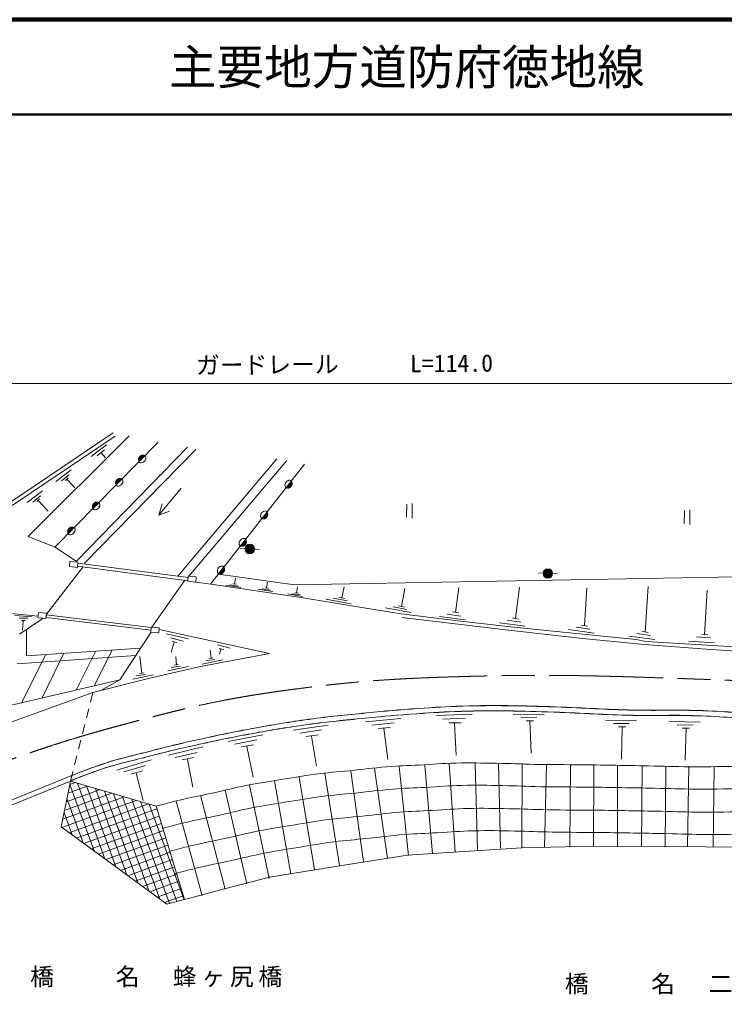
# Model space of a CAD drawing. Units: millimetres, scale not verified. Extents: x 40000 to 680000, y 20000 to 380000.
# Drawn here: x 201012 to 275134, y 277440 to 380000 of the extents above; entities that cross this region are included whole.
import ezdxf
from ezdxf.enums import TextEntityAlignment as Align

# ---------------------------------------------------------------- set-up
doc = ezdxf.new("R2010")
doc.units = ezdxf.units.MM
doc.header["$LTSCALE"] = 1000
doc.linetypes.add('CHAIN', pattern=[18.5, 12, -1.5, 3.5, -1.5])
for name, color, linetype, lineweight in [('M-BGD', 7, 'Continuous', 13), ('M-BMK', 2, 'CHAIN', 13), ('M-STR-HTXT', 7, 'Continuous', 13), ('M-STR-STR1', 1, 'Continuous', 13), ('M-TTL', 2, 'Continuous', 140), ('M-TTL-LINE', 7, 'Continuous', 50)]:
    doc.layers.add(name, color=color, linetype=linetype, lineweight=lineweight)
doc.layers.add('M-TTL-TXT', color=7, linetype='Continuous')
doc.styles.add('ＭＳ ゴシック', font='')
doc.styles.get('ＭＳ ゴシック').set_extended_font_data('MS Gothic')

msp = doc.modelspace()

# ---------------------------------------------------------------- hatches: boundary and pattern name
at = {"layer": 'M-BGD'}
h = msp.add_hatch(color=256, dxfattribs=at)
edge = h.paths.add_edge_path()
edge.add_ellipse((213886, 333802), major_axis=(303, 357), ratio=0.8127581, start_angle=-3.57748, end_angle=176.42252, ccw=False)
edge.add_line((214210, 334139), (213562, 333465))
h = msp.add_hatch(color=256, dxfattribs=at)
edge = h.paths.add_edge_path()
edge.add_ellipse((211473, 331357), major_axis=(303, 357), ratio=0.8127581, start_angle=-3.57748, end_angle=176.42252, ccw=False)
edge.add_line((211798, 331694), (211149, 331020))
h = msp.add_hatch(color=256, dxfattribs=at)
edge = h.paths.add_edge_path()
edge.add_ellipse((229328, 331094), major_axis=(-261, -389), ratio=0.8127581, start_angle=-3.57748, end_angle=176.42252, ccw=False)
edge.add_line((229044, 330723), (229612, 331466))
h = msp.add_hatch(color=256, dxfattribs=at)
edge = h.paths.add_edge_path()
edge.add_ellipse((209051, 328867), major_axis=(303, 357), ratio=0.8127581, start_angle=-3.57748, end_angle=176.42252, ccw=False)
edge.add_line((209375, 329204), (208727, 328529))
h = msp.add_hatch(color=256, dxfattribs=at)
edge = h.paths.add_edge_path()
edge.add_ellipse((226764, 327858), major_axis=(-261, -389), ratio=0.8127581, start_angle=-3.57748, end_angle=176.42252, ccw=False)
edge.add_line((226480, 327486), (227048, 328229))
h = msp.add_hatch(color=256, dxfattribs=at)
edge = h.paths.add_edge_path()
edge.add_ellipse((206435, 326234), major_axis=(303, 357), ratio=0.8127581, start_angle=-3.57748, end_angle=176.42252, ccw=False)
edge.add_line((206759, 326571), (206111, 325897))
h = msp.add_hatch(color=256, dxfattribs=at)
edge = h.paths.add_edge_path()
edge.add_ellipse((224516, 324968), major_axis=(-261, -389), ratio=0.8127581, start_angle=-3.57748, end_angle=176.42252, ccw=False)
edge.add_line((224232, 324596), (224800, 325339))
for points in [[(225223, 324304), (224724, 324328, 0.06695), (224735, 324196, 0.8745), (225723, 324280)], [(225223, 324304), (225723, 324280, 0.06695), (225711, 324412, 0.8745), (224724, 324328)], [(256561, 321732), (257061, 321707, 0.06695), (257050, 321840, 0.8745), (256062, 321756)], [(256561, 321732), (256062, 321756, 0.06695), (256073, 321623, 0.8745), (257061, 321707)]]:
    msp.add_hatch(color=256, dxfattribs=at).paths.add_polyline_path(points)
h = msp.add_hatch(color=256, dxfattribs=at)
edge = h.paths.add_edge_path()
edge.add_ellipse((222226, 322063), major_axis=(-261, -389), ratio=0.8127581, start_angle=-3.57748, end_angle=176.42252, ccw=False)
edge.add_line((221942, 321691), (222510, 322434))

# ---------------------------------------------------------------- linework, layer by layer
for p, q in [((200053, 329221), (210865, 336512)), ((200244, 328866), (211057, 336157)), ((212546, 336203), (201911, 325632)), ((215589, 335530), (204735, 324498)), ((218659, 334997), (207046, 323050)), ((219554, 334784), (207836, 322807)), ((208559, 334048), (210170, 335275)), ((209162, 334086), (209946, 334737)), ((209593, 334430), (210056, 333895)), ((214210, 334139), (213562, 333465)), ((217663, 321449), (228054, 333786)), ((218828, 321433), (229124, 333627)), ((204841, 331417), (206452, 332644)), ((221092, 320612), (230980, 333212)), ((205444, 331456), (206228, 332107)), ((205850, 331512), (206143, 331777)), ((206011, 331626), (206845, 330742)), ((211798, 331694), (211149, 331020)), ((229044, 330723), (229612, 331466)), ((201818, 329205), (203429, 330432)), ((217998, 330700), (215657, 327851)), ((202421, 329243), (203205, 329895)), ((202827, 329300), (203120, 329564)), ((202988, 329413), (204036, 328281)), ((209375, 329204), (208727, 328529)), ((215657, 327851), (215997, 329038)), ((215657, 327851), (216777, 328292)), ((226480, 327486), (227048, 328229)), ((241714, 327641), (241726, 329013)), ((242294, 327538), (242291, 329076)), ((270902, 326970), (270914, 328342)), ((271482, 326868), (271479, 328405)), ((206759, 326571), (206111, 325897)), ((201911, 325632), (204767, 324478)), ((224232, 324596), (224800, 325339)), ((204767, 324478), (207016, 322989)), ((224224, 324353), (225223, 324304)), ((225223, 324304), (226222, 324255)), ((203850, 317445), (207678, 322397)), ((206263, 322449), (206314, 322996)), ((207109, 322500), (218715, 320966)), ((207134, 322814), (218747, 321310)), ((221942, 321691), (222510, 322434)), ((218709, 320905), (218760, 321453)), ((229935, 320518), (221921, 321658)), ((223621, 320619), (223713, 321250)), ((276418, 321383), (229935, 320518)), ((255563, 321781), (256561, 321732)), ((256561, 321732), (257560, 321683)), ((214932, 316072), (218385, 321007)), ((219560, 320820), (221144, 320619)), ((221144, 320619), (230637, 319183)), ((222701, 320514), (224266, 320264)), ((223135, 320540), (224029, 320409)), ((223450, 320646), (223819, 320606)), ((226074, 320078), (227639, 319828)), ((226508, 320104), (227402, 319973)), ((226824, 320210), (227192, 320170)), ((226995, 320183), (227087, 320814)), ((230135, 319677), (230227, 320308)), ((234900, 319163), (235132, 320337)), ((241165, 318245), (241531, 320155)), ((246849, 317624), (247187, 320241)), ((253156, 316983), (253571, 320295)), ((260409, 316230), (260673, 320223)), ((266786, 315557), (267124, 320365)), ((229215, 319572), (230779, 319322)), ((229648, 319598), (230543, 319467)), ((229964, 319704), (230332, 319664)), ((230637, 319183), (237426, 318077)), ((233228, 319014), (235893, 318534)), ((234039, 319129), (235463, 318848)), ((234602, 319245), (235214, 319096)), ((273045, 315288), (273306, 319970)), ((237426, 318077), (241157, 317498)), ((239493, 318096), (242158, 317616)), ((240304, 318212), (241728, 317931)), ((240867, 318328), (241480, 318179)), ((200084, 317500), (202978, 317251)), ((200522, 317302), (202357, 317173)), ((201006, 315338), (203501, 317021)), ((201018, 317043), (201886, 317016)), ((202952, 317073), (203003, 317620)), ((203809, 317107), (214836, 315750)), ((203824, 317388), (214863, 316041)), ((241157, 317498), (247368, 316718)), ((241200, 317106), (252159, 315791)), ((245186, 317190), (247871, 316835)), ((245991, 317447), (247426, 317233)), ((246548, 317692), (247167, 317572)), ((252854, 317052), (253473, 316931)), ((201228, 316784), (201612, 316783)), ((201411, 316763), (201317, 315766)), ((214817, 315547), (214868, 316095)), ((247368, 316718), (252683, 316114)), ((251493, 316549), (254177, 316195)), ((252297, 316806), (253733, 316592)), ((252683, 316114), (258840, 315490)), ((259555, 316078), (260990, 315863)), ((260104, 316277), (260730, 316202)), ((201759, 315803), (201759, 313055)), ((211554, 310547), (214842, 315543)), ((215687, 315850), (227308, 313305)), ((216476, 315384), (218783, 314868)), ((216883, 314949), (218213, 314624)), ((252159, 315791), (260220, 314903)), ((258750, 315821), (261435, 315466)), ((258840, 315490), (265847, 314765)), ((260220, 314903), (266732, 314263)), ((265126, 315144), (267811, 314789)), ((265931, 315401), (267366, 315186)), ((266481, 315608), (267105, 315524)), ((272201, 315078), (273647, 314953)), ((272737, 315319), (273366, 315276)), ((201759, 313055), (213738, 313865)), ((217257, 314510), (216952, 313462)), ((217073, 314570), (217562, 314461)), ((221816, 314207), (223147, 313881)), ((265847, 314765), (266852, 314564)), ((266732, 314263), (273196, 313766)), ((266852, 314564), (276209, 313996)), ((271379, 314611), (274080, 314425)), ((200755, 312231), (213194, 313107)), ((201269, 308189), (203793, 313209)), ((203386, 308650), (205639, 313291)), ((206997, 309519), (209005, 313535)), ((208870, 309899), (210770, 313671)), ((213867, 311195), (213676, 313004)), ((217532, 312074), (217436, 312978)), ((227308, 313305), (220043, 311938)), ((220915, 312773), (221334, 312849)), ((221163, 312773), (221068, 313677)), ((222006, 313827), (222495, 313718)), ((222190, 313767), (222038, 313243)), ((273196, 313766), (280340, 313306)), ((220043, 311938), (214853, 310766)), ((216598, 311502), (218770, 311940)), ((216960, 311845), (217932, 311978)), ((217284, 312074), (217703, 312150)), ((220230, 312202), (222401, 312640)), ((220592, 312544), (221563, 312678)), ((214853, 310766), (208732, 309203)), ((212933, 310624), (215105, 311062)), ((213295, 310967), (214267, 311100)), ((213619, 311195), (214038, 311272)), ((196803, 307121), (211554, 310547)), ((211554, 310547), (209575, 309410)), ((244863, 306772), (248591, 306932)), ((252922, 306914), (256179, 306859)), ((229776, 305231), (233469, 305768)), ((237380, 306113), (241093, 306484)), ((238059, 305781), (240396, 306010)), ((245522, 306402), (247868, 306499)), ((246172, 306001), (247442, 306025)), ((246743, 305960), (246906, 302607)), ((253754, 306556), (255421, 306565)), ((254286, 306223), (255061, 306214)), ((254682, 306214), (254798, 302838)), ((262624, 306290), (265881, 306235)), ((263456, 305933), (265123, 305942)), ((269327, 306143), (272585, 306088)), ((270160, 305786), (271827, 305795)), ((222940, 304041), (226601, 304762)), ((230469, 304930), (232793, 305264)), ((231157, 304596), (232418, 304749)), ((231729, 304614), (232243, 301463)), ((238732, 305417), (239998, 305513)), ((239303, 305409), (239736, 302150)), ((263988, 305600), (264763, 305591)), ((264384, 305591), (264312, 302183)), ((270691, 305452), (271466, 305443)), ((271088, 305443), (271010, 302105)), ((223647, 303775), (225952, 304224)), ((224351, 303476), (225603, 303691)), ((216672, 302619), (220304, 303475)), ((217388, 302380), (219675, 302913)), ((224921, 303522), (225566, 300303)), ((211260, 301055), (214838, 302115)), ((218103, 302107), (219345, 302368)), ((218670, 302174), (219235, 299256)), ((243616, 301540), (244424, 292239)), ((246179, 301735), (246819, 292461)), ((248937, 301735), (249160, 292656)), ((251360, 301763), (251583, 292823)), ((253868, 301763), (253812, 292851)), ((256419, 301678), (256224, 292905)), ((258954, 301622), (258870, 292933)), ((261405, 301539), (261378, 293045)), ((211989, 300856), (214242, 301518)), ((212718, 300624), (213943, 300955)), ((213281, 300724), (214010, 297842)), ((233105, 300705), (234665, 291014)), ((235835, 300928), (237172, 291404)), ((238342, 301207), (239707, 291738)), ((240933, 301430), (241908, 292072)), ((263885, 301511), (263885, 292989)), ((266476, 301483), (266392, 293017)), ((268968, 301426), (268884, 292988)), ((271391, 301454), (271252, 292960)), ((274066, 301399), (273954, 292988)), ((192486, 294788), (206516, 300462)), ((205403, 295064), (206368, 299879)), ((206300, 299537), (206852, 299738)), ((208848, 292542), (206300, 299541)), ((206368, 299879), (215378, 297246)), ((209999, 291700), (207100, 299666)), ((227832, 299920), (229532, 290089)), ((230403, 300316), (232018, 290540)), ((205751, 296804), (210713, 298610)), ((205934, 297715), (209426, 298986)), ((206117, 298626), (208139, 299362)), ((211150, 290857), (208045, 299390)), ((212302, 290014), (208990, 299113)), ((213453, 289171), (209935, 298837)), ((214605, 288328), (210880, 298561)), ((222623, 298946), (224907, 289087)), ((225186, 299475), (227275, 289644)), ((205472, 295013), (213288, 297857)), ((205569, 295893), (212000, 298233)), ((207696, 293385), (206000, 298044)), ((206243, 294449), (214575, 297481)), ((215756, 287485), (211826, 298285)), ((216775, 287007), (212771, 298008)), ((217545, 287211), (213716, 297732)), ((218316, 287415), (214661, 297456)), ((220200, 287830), (217469, 297776)), ((220032, 298389), (222623, 288530)), ((206545, 294228), (205700, 296548)), ((207014, 293884), (215465, 296960)), ((215378, 297246), (218352, 287425)), ((207785, 293320), (215695, 296199)), ((208555, 292756), (215925, 295439)), ((216507, 286936), (205403, 295064)), ((209326, 292192), (216156, 294678)), ((210097, 291628), (216386, 293917)), ((210868, 291064), (216616, 293156)), ((211638, 290500), (216847, 292395)), ((241808, 292090), (246655, 292410)), ((246655, 292410), (253844, 292885)), ((253844, 292885), (261408, 293046)), ((261408, 293046), (268836, 293014)), ((268836, 293014), (277713, 292951)), ((212409, 289935), (217077, 291634)), ((232074, 290552), (237121, 291350)), ((237121, 291350), (241808, 292090)), ((213180, 289371), (217308, 290874)), ((227302, 289799), (232074, 290552)), ((213951, 288807), (217538, 290113)), ((214721, 288243), (217768, 289352)), ((222700, 288578), (227302, 289799)), ((215492, 287679), (217999, 288591)), ((218352, 287425), (222700, 288578)), ((216263, 287115), (218229, 287830)), ((218352, 287425), (216507, 286936))]:
    msp.add_line(p, q, dxfattribs=at)
for points in [[(206314, 322996), (207149, 322918), (207098, 322371), (206263, 322449)], [(218760, 321453), (219595, 321375), (219544, 320827), (218709, 320905)], [(203003, 317620), (203838, 317542), (203787, 316995), (202952, 317073)], [(214868, 316095), (215703, 316017), (215652, 315469), (214817, 315547)]]:
    msp.add_lwpolyline(points, dxfattribs=at)
for centre in [(225223, 324304), (256561, 321732)]:
    msp.add_circle(centre, 500, dxfattribs=at)
for centre, major_axis in [((213886, 333802), (303, 357)), ((211473, 331357), (303, 357)), ((229328, 331094), (-261, -389)), ((209051, 328867), (303, 357)), ((226764, 327858), (-261, -389)), ((206435, 326234), (303, 357)), ((224516, 324968), (-261, -389)), ((222226, 322063), (-261, -389))]:
    msp.add_ellipse(centre, major_axis=major_axis, ratio=0.812758, start_param=3.0648205, end_param=6.2064132, dxfattribs=at)
for points, knots in [([(206493, 300453), (207629, 300932), (207966, 301047), (208924, 301393), (211277, 302243), (212671, 302487), (215090, 303124), (217172, 303671), (218351, 303928), (220454, 304390), (222574, 304856), (223765, 305102), (225902, 305488), (228049, 305876), (229254, 306081), (231416, 306378), (233784, 306702), (235119, 306819), (237498, 307053), (239607, 307260), (240789, 307371), (242903, 307518), (244738, 307645), (245766, 307712), (247604, 307771), (249468, 307831), (250513, 307833), (252377, 307813), (254324, 307792), (255414, 307750), (257360, 307686), (260602, 307581), (262414, 307417), (265656, 307349), (268279, 307295), (269750, 307383), (272371, 307307), (275163, 307227), (276720, 307030), (279509, 306885), (281636, 306775), (282829, 306742), (284957, 306632), (288239, 306462), (290077, 306335), (293356, 306116), (294703, 306026), (295127, 305999), (296804, 305880)], [0, 0, 0, 0, 1, 1, 1, 2, 2, 2, 3, 3, 3, 4, 4, 4, 5, 5, 5, 6, 6, 6, 7, 7, 7, 8, 8, 8, 9, 9, 9, 10, 10, 10, 11, 11, 11, 12, 12, 12, 13, 13, 13, 14, 14, 14, 15, 15, 15, 16, 16, 16, 16]), ([(206516, 300462), (207653, 300942), (207990, 301056), (208948, 301402), (211300, 302252), (212694, 302497), (215114, 303133), (217195, 303681), (218375, 303938), (220477, 304400), (222597, 304865), (223789, 305111), (225925, 305497), (228072, 305885), (229278, 306091), (231440, 306387), (233808, 306712), (235143, 306829), (237521, 307063), (239630, 307270), (240813, 307380), (242927, 307527), (244761, 307654), (245790, 307721), (247628, 307780), (249491, 307840), (250536, 307843), (252400, 307823), (254347, 307802), (255438, 307759), (257384, 307696), (260625, 307590), (262437, 307426), (265680, 307359), (268302, 307305), (269773, 307392), (272395, 307317), (275187, 307237), (276743, 307039), (279532, 306895), (281660, 306784), (282853, 306754), (284980, 306641), (288288, 306466), (290134, 306240), (293443, 306093), (294730, 306036), (295144, 306014), (296738, 305966)], [0, 0, 0, 0, 1, 1, 1, 2, 2, 2, 3, 3, 3, 4, 4, 4, 5, 5, 5, 6, 6, 6, 7, 7, 7, 8, 8, 8, 9, 9, 9, 10, 10, 10, 11, 11, 11, 12, 12, 12, 13, 13, 13, 14, 14, 14, 15, 15, 15, 16, 16, 16, 16]), ([(206368, 299879), (207492, 300372), (207832, 300490), (208784, 300842), (211130, 301711), (212531, 301937), (214950, 302573), (217032, 303121), (218211, 303378), (220314, 303840), (222434, 304305), (223626, 304552), (225762, 304938), (227909, 305326), (229115, 305531), (231276, 305827), (233644, 306152), (234979, 306269), (237358, 306503), (239467, 306710), (240649, 306821), (242764, 306967), (244598, 307094), (245627, 307162), (247465, 307221), (249328, 307280), (250373, 307283), (252237, 307263), (254184, 307242), (255274, 307200), (257220, 307136), (260462, 307030), (262274, 306866), (265517, 306799), (268139, 306745), (269610, 306832), (272232, 306757), (275023, 306677), (276580, 306480), (279369, 306335), (281496, 306224), (282689, 306179), (284817, 306082), (288126, 305929), (289979, 305836), (293288, 305694), (294650, 305635), (295076, 305616), (296774, 305546)], [0, 0, 0, 0, 1, 1, 1, 2, 2, 2, 3, 3, 3, 4, 4, 4, 5, 5, 5, 6, 6, 6, 7, 7, 7, 8, 8, 8, 9, 9, 9, 10, 10, 10, 11, 11, 11, 12, 12, 12, 13, 13, 13, 14, 14, 14, 15, 15, 15, 16, 16, 16, 16]), ([(206376, 299912), (207513, 300392), (207850, 300506), (208808, 300852), (211161, 301702), (212555, 301947), (214974, 302583), (217056, 303130), (218235, 303388), (220337, 303849), (222458, 304315), (223649, 304561), (225785, 304947), (227932, 305335), (229138, 305541), (231300, 305837), (233668, 306161), (235003, 306279), (237381, 306512), (239490, 306720), (240673, 306830), (242787, 306977), (244622, 307104), (245650, 307171), (247488, 307230), (249351, 307290), (250396, 307292), (252260, 307272), (254208, 307251), (255298, 307209), (257244, 307146), (260485, 307040), (262298, 306876), (265540, 306809), (268163, 306754), (269634, 306862), (272255, 306767), (275046, 306665), (276603, 306485), (279393, 306344), (286180, 306003), (289999, 306081), (296774, 305546), (296784, 305546), (296787, 305546), (296798, 305545)], [0, 0, 0, 0, 1, 1, 1, 2, 2, 2, 3, 3, 3, 4, 4, 4, 5, 5, 5, 6, 6, 6, 7, 7, 7, 8, 8, 8, 9, 9, 9, 10, 10, 10, 11, 11, 11, 12, 12, 12, 13, 13, 13, 14, 14, 14, 15, 15, 15, 15]), ([(215378, 297246), (216466, 297546), (216758, 297620), (217647, 297840), (219123, 298204), (219966, 298336), (221450, 298664), (222766, 298955), (223495, 299157), (224817, 299420), (226236, 299701), (227040, 299808), (228468, 300041), (229898, 300274), (230696, 300427), (232133, 300613), (233533, 300795), (234324, 300834), (235729, 300980), (237254, 301138), (238104, 301269), (239632, 301393), (240972, 301502), (241726, 301504), (243068, 301577), (244557, 301657), (245389, 301748), (246880, 301784), (248553, 301824), (249490, 301787), (251163, 301761), (252734, 301736), (253612, 301677), (255182, 301647), (257159, 301609), (258267, 301626), (260244, 301601), (262942, 301567), (264453, 301536), (267150, 301487), (268841, 301455), (269788, 301404), (271480, 301395), (273738, 301382), (275004, 301446), (277262, 301420), (278918, 301401), (279844, 301331), (281500, 301305), (282636, 301288), (283273, 301334), (284409, 301305), (285403, 301281), (285957, 301205), (286951, 301191), (287971, 301177), (288543, 301191), (289563, 301191), (289974, 301191), (290103, 301191), (290617, 301191)], [0, 0, 0, 0, 1, 1, 1, 2, 2, 2, 3, 3, 3, 4, 4, 4, 5, 5, 5, 6, 6, 6, 7, 7, 7, 8, 8, 8, 9, 9, 9, 10, 10, 10, 11, 11, 11, 12, 12, 12, 13, 13, 13, 14, 14, 14, 15, 15, 15, 16, 16, 16, 17, 17, 17, 18, 18, 18, 19, 19, 19, 20, 20, 20, 20]), ([(216004, 294898), (217092, 295198), (217384, 295272), (218274, 295491), (219749, 295856), (220593, 295987), (222076, 296316), (223393, 296607), (224121, 296809), (225444, 297071), (226862, 297352), (227666, 297460), (229094, 297693), (230524, 297926), (231322, 298079), (232759, 298265), (234159, 298447), (234951, 298485), (236355, 298631), (237880, 298790), (238730, 298921), (240259, 299045), (241598, 299154), (242353, 299156), (243695, 299228), (245184, 299308), (246016, 299400), (247506, 299436), (249179, 299476), (250117, 299439), (251790, 299413), (253360, 299388), (254238, 299329), (255808, 299299), (257785, 299260), (258893, 299278), (260871, 299253), (263568, 299219), (265079, 299188), (267777, 299138), (269468, 299107), (270415, 299056), (272106, 299047), (274365, 299034), (275630, 299098), (277888, 299072), (279544, 299052), (280471, 298984), (282126, 298957), (283262, 298939), (283899, 298987), (285035, 298957), (285799, 298937), (286049, 298928), (286988, 298877)], [0, 0, 0, 0, 1, 1, 1, 2, 2, 2, 3, 3, 3, 4, 4, 4, 5, 5, 5, 6, 6, 6, 7, 7, 7, 8, 8, 8, 9, 9, 9, 10, 10, 10, 11, 11, 11, 12, 12, 12, 13, 13, 13, 14, 14, 14, 15, 15, 15, 16, 16, 16, 17, 17, 17, 18, 18, 18, 18]), ([(216709, 292472), (217797, 292772), (218089, 292845), (218979, 293065), (220454, 293429), (221297, 293561), (222781, 293889), (224097, 294180), (224826, 294383), (226148, 294645), (227567, 294926), (228371, 295033), (229799, 295266), (231229, 295499), (232027, 295652), (233464, 295838), (234864, 296020), (235656, 296059), (237060, 296205), (238585, 296363), (239435, 296494), (240963, 296618), (242303, 296727), (243057, 296729), (244399, 296802), (245888, 296882), (246720, 296973), (248211, 297009), (249884, 297049), (250822, 297012), (252495, 296986), (254065, 296962), (254943, 296903), (256513, 296872), (258490, 296834), (259598, 296851), (261575, 296826), (264273, 296792), (265784, 296761), (268481, 296712), (270173, 296680), (271119, 296630), (272811, 296620), (275069, 296608), (276335, 296679), (278593, 296645), (280249, 296620), (281175, 296553), (282831, 296531), (283017, 296528), (283076, 296526), (283307, 296525)], [0, 0, 0, 0, 1, 1, 1, 2, 2, 2, 3, 3, 3, 4, 4, 4, 5, 5, 5, 6, 6, 6, 7, 7, 7, 8, 8, 8, 9, 9, 9, 10, 10, 10, 11, 11, 11, 12, 12, 12, 13, 13, 13, 14, 14, 14, 15, 15, 15, 16, 16, 16, 17, 17, 17, 17]), ([(217257, 290123), (218345, 290423), (218637, 290497), (219527, 290716), (221002, 291081), (221845, 291212), (223329, 291541), (224645, 291832), (225374, 292034), (226696, 292296), (228115, 292578), (228919, 292685), (230347, 292918), (231777, 293151), (232575, 293304), (234012, 293490), (235412, 293672), (236204, 293710), (237608, 293857), (239133, 294015), (239983, 294146), (241511, 294270), (242851, 294379), (243605, 294381), (244947, 294453), (246436, 294534), (247269, 294625), (248759, 294661), (250432, 294701), (251370, 294664), (253043, 294638), (254613, 294613), (255491, 294554), (257061, 294524), (259038, 294485), (260146, 294503), (262124, 294478), (264821, 294444), (266332, 294413), (269030, 294363), (270721, 294332), (271667, 294277), (273359, 294272), (275617, 294265), (276883, 294322), (279141, 294297), (279401, 294294), (279483, 294294), (279805, 294288)], [0, 0, 0, 0, 1, 1, 1, 2, 2, 2, 3, 3, 3, 4, 4, 4, 5, 5, 5, 6, 6, 6, 7, 7, 7, 8, 8, 8, 9, 9, 9, 10, 10, 10, 11, 11, 11, 12, 12, 12, 13, 13, 13, 14, 14, 14, 15, 15, 15, 16, 16, 16, 16])]:
    msp.add_open_spline(points, degree=3, knots=knots, dxfattribs=at)
at = {"layer": 'M-BMK'}
msp.add_open_spline([(184975, 295869), (189450, 298055), (192476, 299401), (198120, 301445), (203701, 303466), (206874, 304499), (212612, 306020), (218828, 307667), (222355, 308519), (228725, 309395), (236148, 310417), (240360, 310681), (247851, 310892), (256892, 311147), (261966, 310965), (271006, 310660), (274765, 310534), (277998, 310399), (281039, 310251)], degree=3, knots=[0, 0, 0, 0, 1, 1, 1, 2, 2, 2, 3, 3, 3, 4, 4, 4, 5, 5, 5, 6, 6, 6, 6], dxfattribs=at)
at = {"layer": 'M-STR-HTXT'}
msp.add_line((169793, 341703), (285371, 341703), dxfattribs=at)
at = {"layer": 'M-STR-STR1'}
for p, q in [((208732, 309203), (195334, 304357)), ((208472, 308176), (208732, 309203)), ((208054, 306529), (208300, 307498)), ((207636, 304881), (207882, 305850)), ((207218, 303233), (207464, 304202)), ((206801, 301585), (207046, 302554)), ((206368, 299879), (206629, 300906)), ((192309, 294193), (206368, 299879))]:
    msp.add_line(p, q, dxfattribs=at)
at = {"layer": 'M-TTL'}
msp.add_line((680000, 380000), (40000, 380000), dxfattribs=at)
at = {"layer": 'M-TTL-LINE'}
msp.add_line((40000, 370000), (680000, 370000), dxfattribs=at)

# ---------------------------------------------------------------- texts
at = {"layer": 'M-STR-HTXT', "style": 'ＭＳ ゴシック'}
msp.add_text('ガードレール\u3000\u3000\u3000L=114.0', height=1833, rotation=0.452, dxfattribs=at).set_placement((219578, 342162), align=Align.BOTTOM_LEFT)
at = {"layer": 'M-STR-HTXT', "char_height": 1833, "attachment_point": 7, "style": 'ＭＳ ゴシック'}
for s, insert in [('\\T1.2;橋\u3000\u3000名\u3000蜂ヶ尻橋', (202131, 278202)), ('\\T1.21;橋\u3000\u3000名\u3000二の宮2号橋', (258352, 277440))]:
    msp.add_mtext(s, dxfattribs=dict(at, insert=insert))
at = {"layer": 'M-TTL-TXT', "style": 'ＭＳ ゴシック'}
msp.add_text('主要地方道防府徳地線', height=3666, dxfattribs=at).set_placement((216734, 375000), align=Align.MIDDLE_LEFT)

doc.saveas('drawing.dxf')
